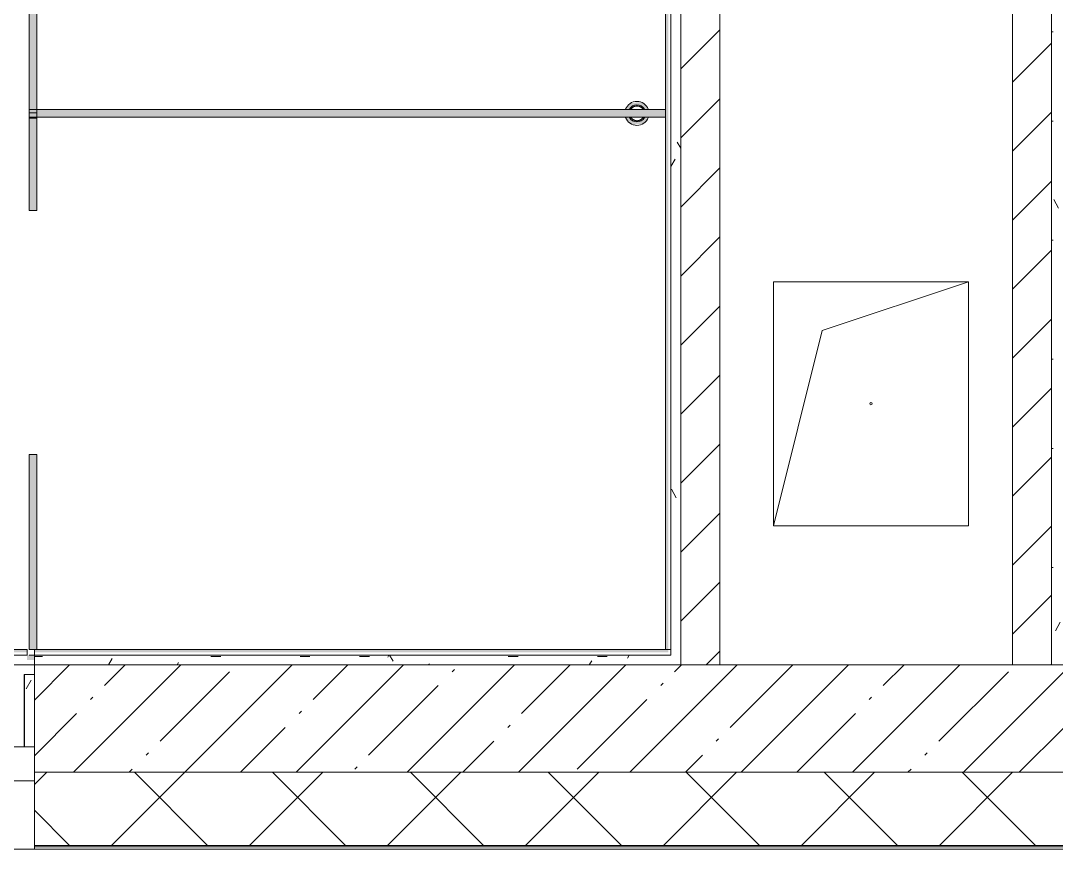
# Model space of a CAD drawing. Header units: millimetres. Extents: x -625 to 415037, y -3642 to 102118.
# Drawn here: x 215804 to 217927, y 74281 to 75979 of the extents above; entities that cross this region are included whole.
import ezdxf

# ---------------------------------------------------------------- set-up
doc = ezdxf.new("R2010")
doc.units = ezdxf.units.MM
doc.layers.add('A-AREA-PATT-2', color=7, linetype='Continuous', lineweight=5, true_color=0xcde0ef, transparency=1)
for name, color, linetype, lineweight in [('A-GENM', 7, 'Continuous', 9), ('A-GENM-1', 7, 'Continuous', 20), ('A-GLAZ', 7, 'Continuous', 9), ('A-GLAZ-1', 7, 'Continuous', 5), ('A-WALL', 7, 'Continuous', 5), ('I-WALL', 7, 'Continuous', 5)]:
    doc.layers.add(name, color=color, linetype=linetype, lineweight=lineweight)
doc.layers.add('A-WALL-1', color=9, linetype='Continuous', lineweight=5, true_color=0x808080)
doc.layers.add('A-WALL-FNSH-1', color=9, linetype='Continuous', lineweight=5, true_color=0x808080)
pattern_1 = [(45, (148772.12, 0), (-70.71068, 70.71068), [])]
pattern_2 = [(0, (148772.123, 0), (243.84, 60.96), [20.117, -162.763, 20.117, -162.763, -975.36]), (0, (148772.123, 0), (243.84, 60.96), [-365.76, 20.117, -345.643, 20.117, -162.763, -426.72]), (0, (148772.123, 0), (243.84, 60.96), [-914.4, 20.117, -101.803, 20.117, -284.683]), (120, (148863.563, 30.48), (-174.71291, 180.691634), [20.117, -162.763, 20.117, -162.763, -975.36]), (120, (148863.563, 30.48), (-174.71291, 180.691634), [-365.76, 20.117, -345.643, 20.117, -162.763, -426.72]), (120, (148863.563, 30.48), (-174.71291, 180.691634), [-914.4, 20.117, -101.803, 20.117, -284.683]), (240, (148894.043, 152.4), (-69.12709, -241.651634), [20.117, -162.763, 20.117, -162.763, -975.36]), (240, (148894.043, 152.4), (-69.12709, -241.651634), [-365.76, 20.117, -345.643, 20.117, -162.763, -426.72]), (240, (148894.043, 152.4), (-69.12709, -241.651634), [-914.4, 20.117, -101.803, 20.117, -284.683])]

# ---------------------------------------------------------------- blocks, each defined once
blk = doc.blocks.new('120_Окно_СКБ_1Ст - 120_Окно_СКБ_1Ст 900х2500_h_-22445987-Объем проектирования 2 этажа')
at = {"layer": 'A-GLAZ'}
for p, q in [((-450, -127), (-450, -57)), ((-450, -57), (-380, -57)), ((-380, -57), (-380, -127)), ((380, -127), (380, -57)), ((380, -57), (450, -57)), ((450, -57), (450, -127)), ((380, -87), (-380, -87)), ((-380, -87), (-380, -127)), ((-330, -137), (-330, -87)), ((330, -137), (330, -87)), ((380, -127), (380, -87)), ((-380, -127), (-450, -127)), ((-380, -127), (-400, -127)), ((-400, -127), (-400, -137)), ((450, -127), (380, -127)), ((400, -127), (380, -127)), ((400, -137), (400, -127)), ((-400, -137), (400, -137)), ((400, -137), (-400, -137))]:
    blk.add_line(p, q, dxfattribs=at)
at = {"layer": 'A-GLAZ-1'}
for p, q in [((450, -57), (-450, -57)), ((-430, -127), (-400, -127)), ((-330, -107), (330, -107)), ((330, -117), (-330, -117)), ((400, -127), (430, -127))]:
    blk.add_line(p, q, dxfattribs=at)
blk = doc.blocks.new('GM_Отверстие прямоугольное _в плите_ - Отверстие-21609437-Объем проектирования 2 этажа')
at = {"layer": 'A-GENM'}
for p, q in [((-200, -250), (-200, 250)), ((-200, 250), (200, 250)), ((200, 250), (-200, 250)), ((-200, 250), (-200, -250)), ((-100, 150), (200, 250)), ((200, 250), (200, -250)), ((200, -250), (200, 250)), ((-200, -250), (-100, 150)), ((200, -250), (-200, -250)), ((-200, -250), (200, -250))]:
    blk.add_line(p, q, dxfattribs=at)
for start, end in [(360, 180), (180, 360)]:
    blk.add_arc((0, 0), 2.5, start, end, dxfattribs=at)
blk = doc.blocks.new('131_Сантехническая перегородка_Дверь - СД-1-30819167-Объем проектирования 2 этажа')
at = {"layer": 'A-GENM'}
for points in [[(0, 7.5), (2, 7.5), (18, 7.5), (18, -8), (305.2, -8), (305.2, 8), (0, 8)], [(805.2, 8), (805.2, -8), (1109, -8), (1109, 8)]]:
    blk.add_hatch(color=256, dxfattribs=at).paths.add_polyline_path(points)
at = {"layer": 'A-GENM-1'}
for p, q in [((305.2, 8), (0, 8)), ((0, 8), (0, -8)), ((305.2, -8), (305.2, 8)), ((1110.4, 8), (805.2, 8)), ((805.2, 8), (805.2, -8)), ((1110.4, -8), (1110.4, 8)), ((0, -8), (305.2, -8)), ((805.2, -8), (1110.4, -8))]:
    blk.add_line(p, q, dxfattribs=at)
blk = doc.blocks.new('131_Сантехническая перегородка_Дверь_сдвиг_ - СД-1-30823593-Объем проектирования 2 этажа')
at = {"layer": 'A-GENM'}
for points in [[(0, -3), (0, -8), (400, -8), (400, 8), (0, 8)], [(900, 8), (900, -8), (1089, -8), (1089, 8)]]:
    blk.add_hatch(color=256, dxfattribs=at).paths.add_polyline_path(points)
at = {"layer": 'A-GENM-1'}
for p, q in [((400, 8), (0, 8)), ((0, 8), (0, -8)), ((400, -8), (400, 8)), ((1100, 8), (900, 8)), ((900, 8), (900, -8)), ((1100, -8), (1100, 8)), ((0, -8), (400, -8)), ((900, -8), (1100, -8))]:
    blk.add_line(p, q, dxfattribs=at)
blk = doc.blocks.new('131_Сантехническая перегородка - СП-4-29831414-Объем проектирования 2 этажа')
at = {"layer": 'A-GENM'}
blk.add_hatch(color=256, dxfattribs=at).paths.add_polyline_path([(1053.1, 8), (25.5, 8), (25.5, -8), (1330, -8), (1330, 8)])
at = {"layer": 'A-GENM', "flags": 128}
for points in [[(97, 8), (96.7, 8.5), (96.3, 9), (95.9, 9.5), (95.5, 9.9), (95.1, 10.4), (94.7, 10.8), (94.3, 11.2), (93.8, 11.6), (93.3, 12), (92.9, 12.3), (92.4, 12.7), (91.8, 13), (91.3, 13.3), (90.8, 13.6), (90.2, 13.8), (89.7, 14), (89.1, 14.3), (88.5, 14.4), (88, 14.6), (87.4, 14.7), (86.8, 14.9), (86.2, 14.9), (85.6, 15), (85, 15.1), (84.4, 15.1), (83.8, 15.1), (83.2, 15), (82.6, 15), (82, 14.9), (81.4, 14.8), (80.8, 14.7), (80.2, 14.5), (79.6, 14.4), (79.1, 14.2), (78.5, 13.9), (77.9, 13.7), (77.4, 13.4), (76.9, 13.2), (76.4, 12.9), (75.8, 12.5), (75.3, 12.2), (74.9, 11.8), (74.4, 11.4), (74, 11), (73.5, 10.6), (73.1, 10.2), (72.7, 9.7), (72.3, 9.3), (72, 8.8), (71.6, 8.3), (71.4, 8)], [(71.4, -8), (71.8, -8.5), (72.1, -9), (72.5, -9.5), (72.9, -9.9), (73.3, -10.4), (73.7, -10.8), (74.1, -11.2), (74.6, -11.6), (75.1, -12), (75.6, -12.3), (76.1, -12.7), (76.6, -13), (77.1, -13.3), (77.6, -13.6), (78.2, -13.8), (78.7, -14), (79.3, -14.3), (79.9, -14.4), (80.5, -14.6), (81.1, -14.7), (81.6, -14.9), (82.2, -14.9), (82.8, -15), (83.4, -15.1), (84, -15.1), (84.6, -15.1), (85.2, -15), (85.8, -15), (86.4, -14.9), (87, -14.8), (87.6, -14.7), (88.2, -14.5), (88.8, -14.4), (89.4, -14.2), (89.9, -13.9), (90.5, -13.7), (91, -13.4), (91.6, -13.2), (92.1, -12.9), (92.6, -12.5), (93.1, -12.2), (93.6, -11.8), (94, -11.4), (94.5, -11), (94.9, -10.6), (95.3, -10.2), (95.7, -9.7), (96.1, -9.3), (96.5, -8.8), (96.8, -8.3), (97, -8)]]:
    blk.add_lwpolyline(points, dxfattribs=at)
at = {"layer": 'A-GENM'}
for radius, start, end in [(24.6, 19.9113, 160.0887), (17.6, 28.9731, 151.0269), (15.1, 33.7811, 146.2189), (24.6, 199.9113, 340.0887), (17.6, 208.9731, 331.0269), (15.1, 213.7811, 326.2189)]:
    blk.add_arc((84.2, 0), radius, start, end, dxfattribs=at)
at = {"layer": 'A-GENM-1'}
for p, q in [((1330, 8), (25.5, 8)), ((25.5, 8), (25.5, -8)), ((1330, -8), (1330, 8)), ((25.5, -8), (1330, -8))]:
    blk.add_line(p, q, dxfattribs=at)
blk = doc.blocks.new('2floor')
at = {"layer": 'A-AREA-PATT-2'}
h = blk.add_hatch(color=256, dxfattribs=at)
h.paths.add_polyline_path([(215817.1, 130), (215832.1, 130), (215832.1, 140), (215817.1, 140)])
h.paths.add_polyline_path([(217131.6, 145.5), (217131.6, 3734.5), (215826.6, 3734.5), (215826.6, 7649), (215821.1, 7649), (215821.1, 4465), (215672.1, 4465), (215672.1, 4265), (215821.1, 4265), (215821.1, 3729), (217126.1, 3729), (217126.1, 151), (215832.1, 151), (215832.1, 145.5), (217126.1, 145.5)])
h.paths.add_polyline_path([(215737.1, 145.5), (215817.1, 145.5), (215817.1, 151), (214943.1, 151), (214940.9, 527.5), (214433.1, 527.5), (214433.1, 7369), (214713.1, 7369), (214713.1, 7649), (214727.1, 7649), (214727.1, 7654.5), (214707.6, 7654.5), (214707.6, 7374.5), (214427.6, 7374.5), (214427.6, 522), (214937.6, 522), (214937.6, 145.5), (215690.8, 145.5)])
h.paths.add_polyline_path([(217059.8, 1226.6), (217078.1, 1228.8), (217087.3, 1235.5), (217087.3, 1242), (217078.9, 1241.2), (217076.2, 1238.6), (217067.4, 1234.9), (217045.4, 1242), (217047.5, 1235.5), (217057.2, 1228.5)])
h.paths.add_polyline_path([(217048.6, 1258), (217056, 1258.8), (217058.6, 1261.4), (217067.4, 1265.1), (217089.4, 1258), (217087.3, 1264.5), (217075, 1273.4), (217056.8, 1271.2), (217047.5, 1264.5), (217047.5, 1258)])
h.paths.add_polyline_path([(217076.5, 2326.6), (217088.8, 2335.5), (217088.8, 2342), (217080.6, 2342), (217077.7, 2338.6), (217068.9, 2334.9), (217046.9, 2342), (217049, 2335.5), (217061.3, 2326.6), (217068.9, 2326.6)])
h.paths.add_polyline_path([(217046.9, 2358), (217057.5, 2358.8), (217060.1, 2361.4), (217068.9, 2365.1), (217090.9, 2358), (217088.8, 2364.5), (217076.5, 2373.4), (217058.2, 2371.2), (217049, 2364.5)])
at = {"layer": 'A-WALL'}
h = blk.add_hatch(dxfattribs=at)
h.set_pattern_fill('FP_24', color=256, style=0, pattern_type=2)
h.set_pattern_definition([(45, (148772.12, 0), (-141.42136, 141.42136), []), (135, (148772.12, 0), (-141.42136, -141.42136), [])])
h.paths.add_polyline_path([(224252.1, -250), (224472.1, -250), (224472.1, -100), (220332.1, -100), (220332.1, -250), (224048.6, -250)])
h.paths.add_polyline_path([(216098.5, -250), (219432.1, -250), (219432.1, -100), (215832.1, -100), (215832.1, -250)])
h.paths.add_polyline_path([(214182.1, -250), (214932.1, -250), (214932.1, -100), (213932.1, -100), (213932.1, -250)])
h.paths.add_polyline_path([(210182.1, -250), (210832.1, -250), (210832.1, -100), (209682.1, -100), (209682.1, -250)])
h.paths.add_polyline_path([(207582.1, -250), (207582.1, -100), (206832.1, -100), (206832.1, -250), (207425.7, -250)])
h.paths.add_polyline_path([(205182.1, -250), (205932.1, -250), (205932.1, -100), (205182.1, -100), (205182.1, -118)])
h.paths.add_polyline_path([(200682.1, -250), (202082.1, -250), (202082.1, -100), (200682.1, -100)])
h.paths.add_polyline_path([(196584.7, -250), (197582.1, -250), (197582.1, -100), (196182.1, -100), (196182.1, -250)])
h.paths.add_polyline_path([(191682.1, -250), (192808.5, -250), (192808.5, -100), (191432.1, -100), (191432.1, -250), (191525.5, -250)])
h.paths.add_polyline_path([(194082.1, -250), (194082.1, -100), (193708.5, -100), (193708.5, -250)])
h.paths.add_polyline_path([(187262.1, -250), (188332.1, -250), (188332.1, -100), (186762.1, -100), (186762.1, -250), (187189.1, -250)])
h.paths.add_polyline_path([(181782.1, -250), (182642.1, -250), (182642.1, -100), (181782.1, -100), (181782.1, -118)])
h.paths.add_polyline_path([(183575.5, -250), (184662.1, -250), (184662.1, -100), (183542.1, -100), (183542.1, -250)])
h.paths.add_polyline_path([(178516.3, -250), (179682.1, -250), (179682.1, -100), (177981.9, -100), (177981.9, -250)])
h.paths.add_polyline_path([(171289, -250), (171482.1, -250), (171482.1, -100), (170382.1, -100), (170382.1, -250), (171282.1, -250)])
h.paths.add_polyline_path([(174902.6, -250), (175181.9, -250), (175181.9, -100), (173582.1, -100), (173582.1, -250), (174332.1, -250)])
h.paths.add_polyline_path([(165432.1, -250), (166032.1, -250), (166032.1, -100), (164882.1, -100), (164882.1, -250)])
h.paths.add_polyline_path([(167582.1, -250), (167582.1, -100), (166932.1, -100), (166932.1, -250), (166952.6, -250)])
h.paths.add_polyline_path([(160932.1, -250), (161782.1, -250), (161782.1, -100), (160432.1, -100), (160432.1, -250), (160448, -250)])
h.paths.add_polyline_path([(155388.8, -250), (157332.1, -250), (157332.1, -100), (153402.1, -100), (153402.1, -250), (154666.1, -250)])
h.paths.add_polyline_path([(148662.1, -250), (152502.1, -250), (152502.1, -100), (148512.1, -100), (148512.1, -250)])
at = {"layer": 'I-WALL'}
h = blk.add_hatch(dxfattribs=at)
h.set_pattern_fill('FP_191', color=256, style=0, pattern_type=2)
h.set_pattern_definition(pattern_2)
h.paths.add_polyline_path([(217157.1, 140), (217157.1, 3760), (217137.1, 3760), (217137.1, 140)])
h = blk.add_hatch(dxfattribs=at)
h.set_pattern_fill('FP_22', color=256, style=0, pattern_type=2)
h.set_pattern_definition(pattern_1)
h.paths.add_polyline_path([(217157.2, 120), (217237.1, 120), (217237.1, 3760), (217157.1, 3760), (217157.1, 120)])
h = blk.add_hatch(dxfattribs=at)
h.set_pattern_fill('FP_22', color=256, style=0, pattern_type=2)
h.set_pattern_definition(pattern_1)
h.paths.add_polyline_path([(217917.1, 120), (217917.1, 3760), (217837.1, 3760), (217837.1, 120)])
h = blk.add_hatch(dxfattribs=at)
h.set_pattern_fill('FP_191', color=256, style=0, pattern_type=2)
h.set_pattern_definition(pattern_2)
h.paths.add_polyline_path([(217937.1, 120), (217937.1, 3740), (217917.1, 3740), (217917.1, 120)])
h = blk.add_hatch(dxfattribs=at)
h.set_pattern_fill('FP_191', color=256, style=0, pattern_type=2)
h.set_pattern_definition(pattern_2)
h.paths.add_polyline_path([(217137.1, 120), (217157.1, 120), (217157.1, 140), (215832.1, 140), (215832.1, 120), (216098.5, 120)])
h.paths.add_polyline_path([(214702.1, 120), (214857.1, 120), (214857.1, 140), (214702.1, 140)])
h.paths.add_polyline_path([(214907.1, 120), (214932.1, 120), (214932.1, 140), (214907.1, 137.8)])
h = blk.add_hatch(dxfattribs=at)
h.set_pattern_fill('FP_1', color=256, style=0, pattern_type=2)
h.set_pattern_definition([(45, (148772.12, 0), (-114.04925, 114.04925), []), (45, (148886.17, 0), (-114.04925, 114.04925), [201.612, -40.322, 6.706, -33.617])])
h.paths.add_polyline_path([(214932.1, -100), (214932.1, 120), (214682.1, 120), (214682.1, -100)])
h.paths.add_polyline_path([(215832.1, -100), (219432.1, -100), (219432.1, 120), (215832.1, 120), (215832.1, 81.4)])
h.paths.add_polyline_path([(220332.1, -100), (220632.1, -100), (220632.1, 120), (220332.1, 120), (220332.1, -13)])
h = blk.add_hatch(dxfattribs=at)
h.set_pattern_fill('FP_191', color=256, style=0, pattern_type=2)
h.set_pattern_definition(pattern_2)
h.paths.add_polyline_path([(215832.1, -48), (215832.1, 100), (215812.1, 100), (215812.1, -48)])
at = {"layer": 'A-WALL'}
for p, q in [((217157.1, 120), (217157.1, 3760)), ((217137.1, 140), (217137.1, 3740)), ((217137.1, 140), (215832.1, 140)), ((215832.1, 120), (219432.1, 120)), ((219432.1, -100), (215832.1, -100)), ((215832.1, -250), (219432.1, -250)), ((215832.1, -253), (219432.1, -253)), ((215832.1, -258), (214932.1, -258))]:
    blk.add_line(p, q, dxfattribs=at)
at = {"layer": 'A-WALL-1'}
for p, q in [((217237.1, 120), (217237.1, 3760)), ((217837.1, 3760), (217837.1, 120)), ((217917.1, 3760), (217917.1, 120)), ((215832.1, 140), (215832.1, -250)), ((215832.1, 100), (215812.1, 100)), ((215812.1, 100), (215812.1, -48)), ((215812.1, -48), (215832.1, -48))]:
    blk.add_line(p, q, dxfattribs=at)
at = {"layer": 'A-WALL-FNSH-1'}
for p, q in [((217126.1, 3729), (217126.1, 151)), ((215832.1, 151), (215832.1, 140)), ((215832.1, 151), (217137.1, 151)), ((215812.1, 100), (215811.1, 100)), ((215811.1, 100), (215811.1, -48)), ((215811.1, -48), (215812.1, -48)), ((215832.1, -250), (215832.1, -258)), ((215832.1, -258), (219432.1, -258))]:
    blk.add_line(p, q, dxfattribs=at)
at = {"layer": 'I-WALL'}
for p, q in [((214943.1, 151), (215817.1, 151)), ((215817.1, 151), (215817.1, 140)), ((215817.1, 140), (215757.1, 140)), ((215821.1, 140), (215832.1, 140)), ((214932.1, 120), (215832.1, 120))]:
    blk.add_line(p, q, dxfattribs=at)
at = {"layer": 'A-GENM'}
for name, p, rotation in [('131_Сантехническая перегородка_Дверь - СД-1-30819167-Объем проектирования 2 этажа', (215829.1, 1240), 89.99999999997657), ('131_Сантехническая перегородка - СП-4-29831414-Объем проектирования 2 этажа', (217151.6, 1250), 180), ('131_Сантехническая перегородка_Дверь_сдвиг_ - СД-1-30823593-Объем проектирования 2 этажа', (215829.1, 151), 89.99999999997657)]:
    blk.add_blockref(name, p, dxfattribs=dict(at, rotation=rotation))
blk.add_blockref('GM_Отверстие прямоугольное _в плите_ - Отверстие-21609437-Объем проектирования 2 этажа', (217547.1, 655), dxfattribs=at)
at = {"layer": 'A-GLAZ', "color": 3, "rotation": 180}
blk.add_blockref('120_Окно_СКБ_1Ст - 120_Окно_СКБ_1Ст 900х2500_h_-22445987-Объем проектирования 2 этажа', (215382.1, -175), dxfattribs=at)

msp = doc.modelspace()

# ---------------------------------------------------------------- block references
msp.add_blockref('2floor', (0, 74539.4))

doc.saveas('drawing.dxf')
